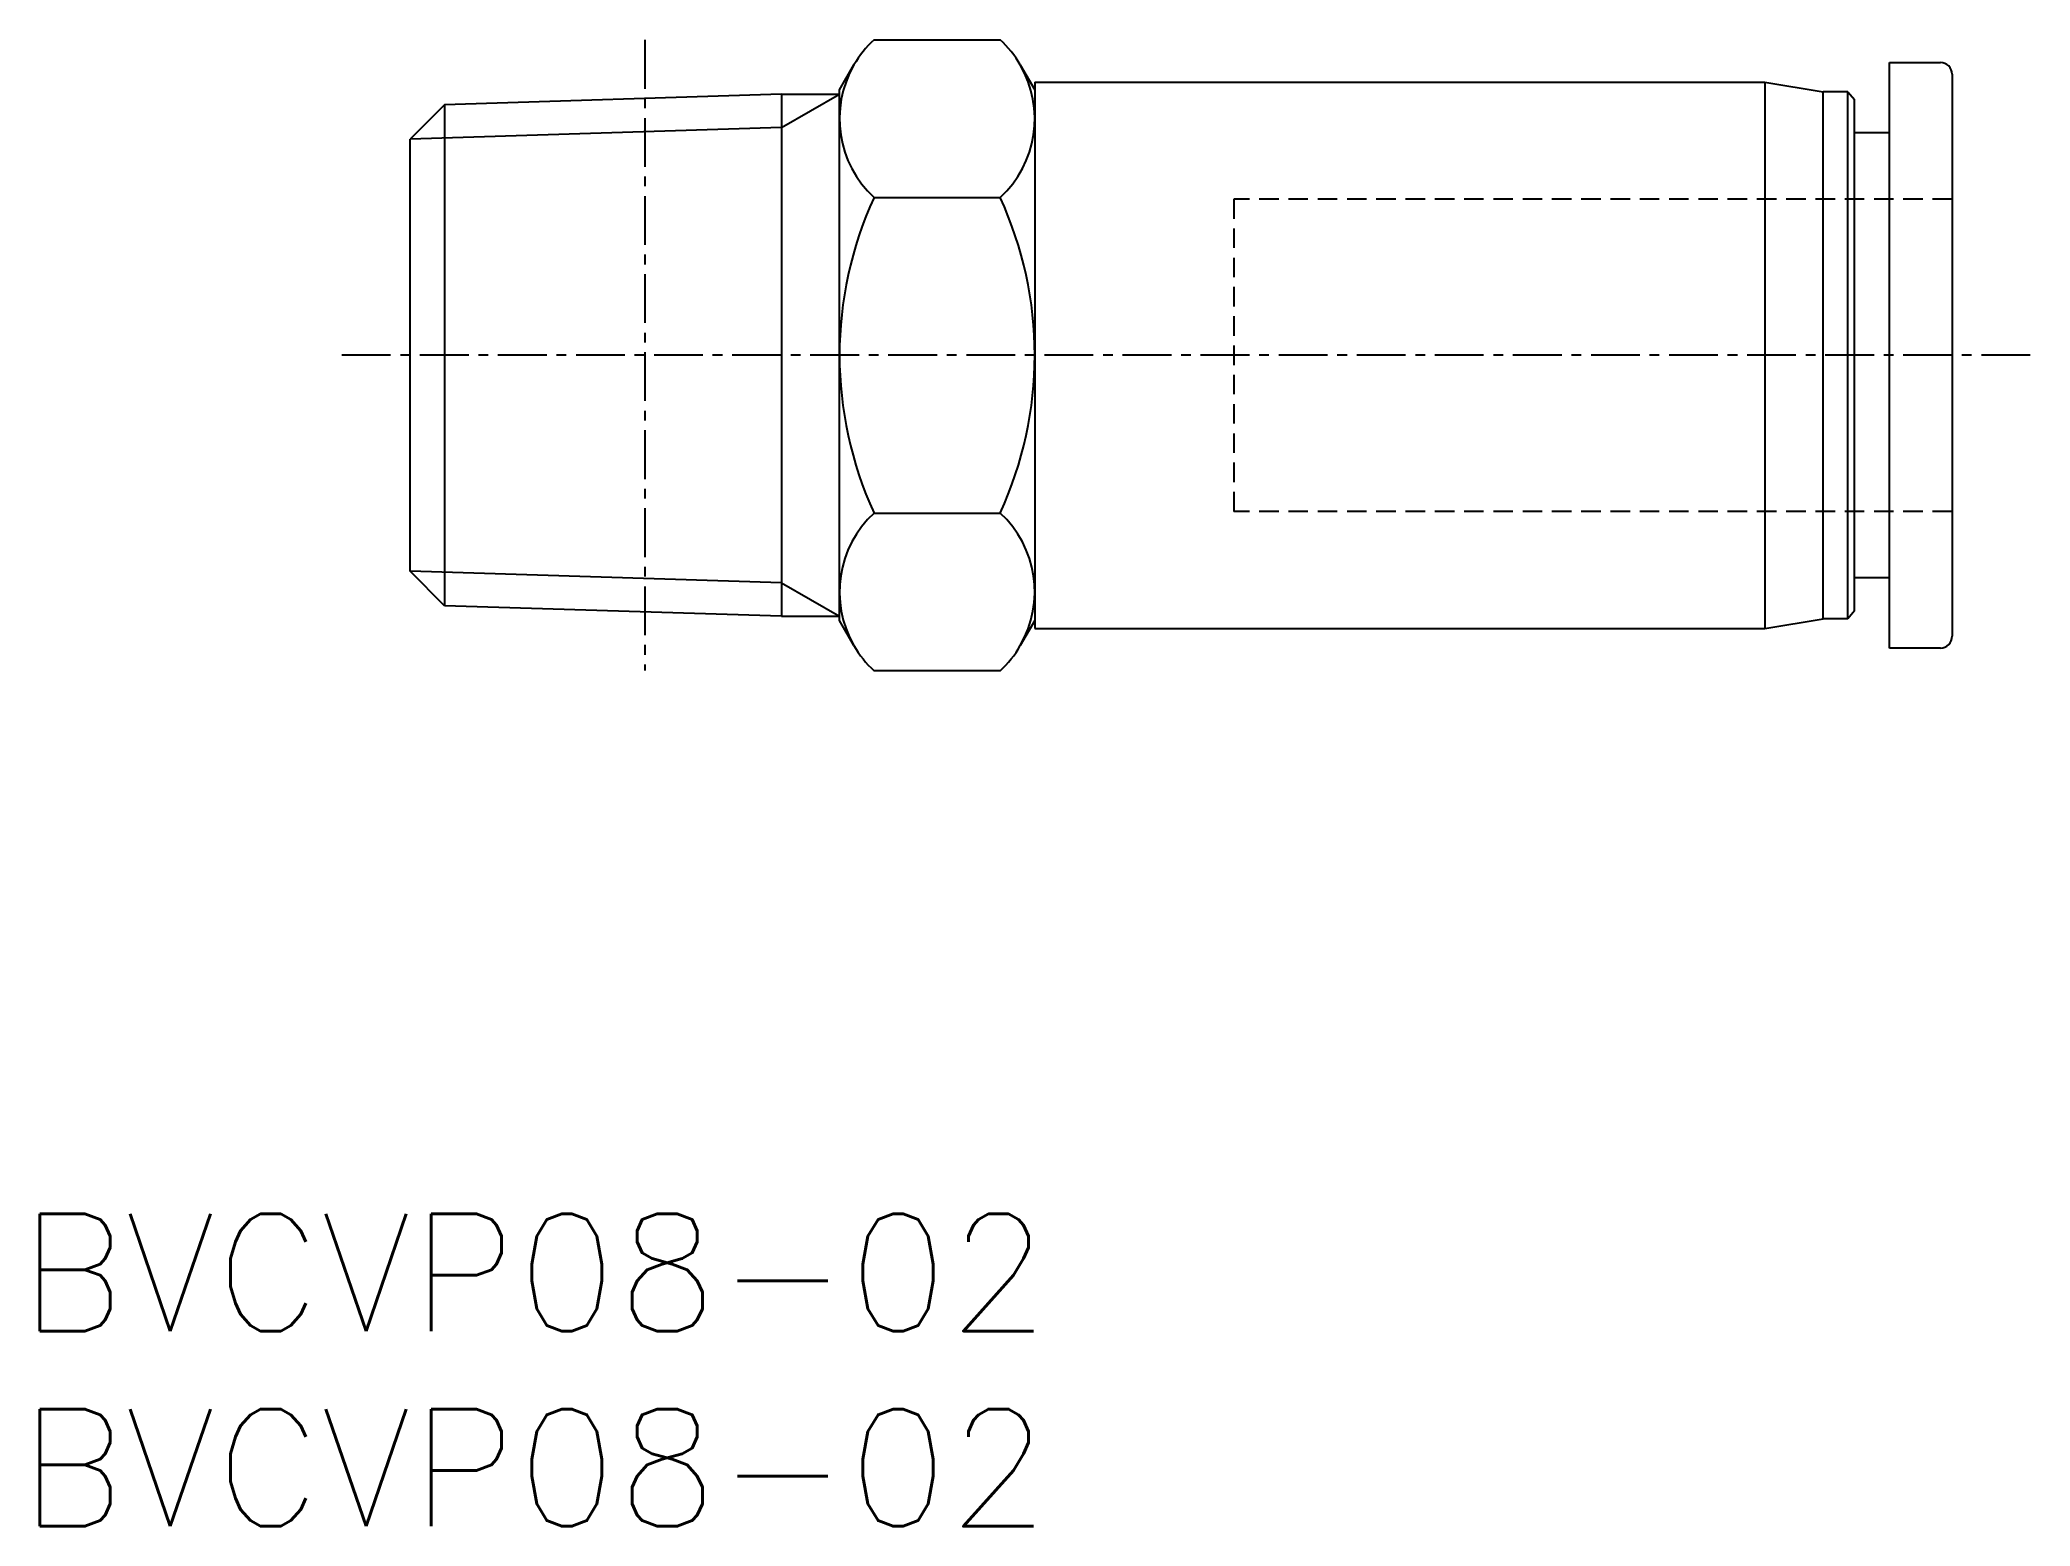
# Model space of a CAD drawing. Extents: x 0.5 to 51.5, y 0 to 38.1.
import ezdxf

# ---------------------------------------------------------------- set-up
doc = ezdxf.new("R2010")
doc.units = 0
doc.linetypes.add('CENTER', pattern=[2, 1.25, -0.25, 0.25, -0.25])
doc.linetypes.add('DASHED', pattern=[0.75, 0.5, -0.25])
doc.layers.get('0').update_dxf_attribs({"linetype": 'CONTINUOUS'})
doc.layers.add('CENTER', color=1, linetype='CENTER')
doc.styles.get("Standard").update_dxf_attribs({"font": 'txt.shx'})

# ---------------------------------------------------------------- blocks, each defined once
blk = doc.blocks.new('*U11')
at = {"color": 7, "linetype": 'CONTINUOUS'}
blk.add_text('BVCVP08-02', height=3, dxfattribs=at).set_placement((0, 0))
blk = doc.blocks.new('*U12')
at = {"color": 7, "linetype": 'CONTINUOUS'}
blk.add_text('BVCVP08-02', height=3, dxfattribs=at).set_placement((0, 5))

msp = doc.modelspace()

# ---------------------------------------------------------------- linework, layer by layer
at = {"color": 7, "linetype": 'CONTINUOUS'}
for p, q in [((21.884, 38.083), (25.116, 38.083)), ((21, 36.799), (21.369, 37.438)), ((25.631, 37.438), (26, 36.799)), ((47.9, 37.5), (49.2, 37.5)), ((47.9, 22.5), (47.9, 37.5)), ((21, 23.201), (21, 36.799)), ((26, 37), (26, 23)), ((26, 37), (44.7, 37)), ((44.7, 37), (44.7, 23)), ((44.7, 37), (46.2, 36.75)), ((46.825, 36.75), (46.2, 36.75)), ((46.2, 23.25), (46.2, 36.75)), ((46.825, 23.25), (46.825, 36.75)), ((46.825, 36.75), (47, 36.55)), ((49.5, 37.2), (49.5, 22.8)), ((10.884, 36.418), (10, 35.535)), ((19.517, 36.688), (10.884, 36.418)), ((10.884, 36.418), (10.884, 23.582)), ((19.517, 36.688), (19.517, 23.312)), ((19.517, 36.688), (21, 36.688)), ((47, 23.45), (47, 36.55)), ((47.9, 35.7), (47, 35.7)), ((10, 24.465), (10, 35.535)), ((21.884, 34.041), (25.116, 34.041)), ((21.884, 25.959), (25.116, 25.959)), ((10.884, 23.582), (10, 24.465)), ((47.9, 24.3), (47, 24.3)), ((19.517, 23.312), (10.884, 23.582)), ((19.517, 23.312), (21, 23.312)), ((21.369, 22.562), (21, 23.201)), ((26, 23.201), (25.631, 22.562)), ((26, 23), (44.7, 23)), ((44.7, 23), (46.2, 23.25)), ((46.825, 23.25), (46.2, 23.25)), ((47, 23.45), (46.825, 23.25)), ((49.2, 22.5), (47.9, 22.5)), ((25.116, 21.917), (21.884, 21.917))]:
    msp.add_line(p, q, dxfattribs=at)
at = {"color": 3, "linetype": 'CONTINUOUS'}
for p, q in [((19.517, 35.832), (21, 36.688)), ((19.517, 35.832), (10, 35.535)), ((19.517, 24.168), (10, 24.465)), ((19.517, 24.168), (21, 23.312))]:
    msp.add_line(p, q, dxfattribs=at)
at = {"color": 3, "linetype": 'DASHED'}
for p, q in [((31.1, 34), (31.1, 26)), ((49.5, 34), (31.1, 34)), ((49.5, 26), (31.1, 26))]:
    msp.add_line(p, q, dxfattribs=at)
at = {"color": 7, "linetype": 'CONTINUOUS'}
for centre, radius, start, end in [((23.751, 36.062), 2.751, 132.7344, 150), ((23.249, 36.062), 2.751, 30, 47.2656), ((23.751, 36.062), 2.751, 150, 227.2656), ((23.249, 36.062), 2.751, 312.7344, 30), ((49.2, 37.2), 0.3, 0, 90), ((30.678, 30), 9.678, 155.318, 204.682), ((16.322, 30), 9.678, 335.318, 24.682), ((23.751, 23.938), 2.751, 132.7344, 210), ((23.249, 23.938), 2.751, 330, 47.2656), ((23.751, 23.938), 2.751, 210, 227.2656), ((23.249, 23.938), 2.751, 312.7344, 330), ((49.2, 22.8), 0.3, 270, 0)]:
    msp.add_arc(centre, radius, start, end, dxfattribs=at)
at = {"layer": 'CENTER', "color": 1, "linetype": 'CENTER'}
for p, q in [((16.01, 38.079), (16.01, 21.921)), ((51.5, 30), (8, 30))]:
    msp.add_line(p, q, dxfattribs=at)

# ---------------------------------------------------------------- block references
at = {"color": 7, "linetype": 'CONTINUOUS'}
for name in ['*U12', '*U11']:
    msp.add_blockref(name, (0, 0), dxfattribs=at)

doc.saveas('drawing.dxf')
